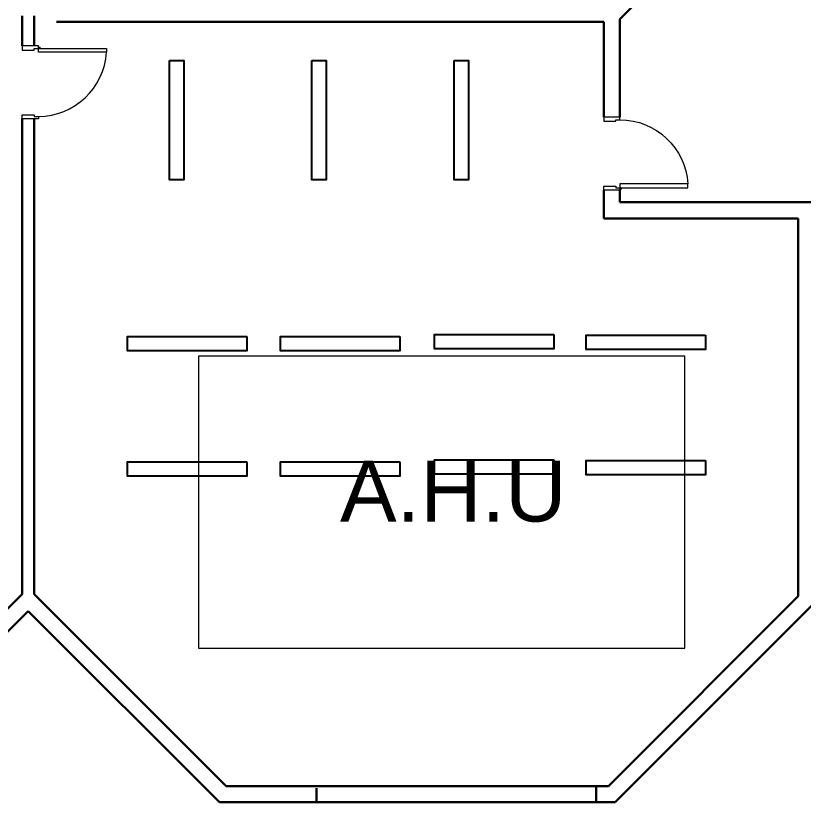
# Model space of a CAD drawing. Extents: x -15 to 31698, y 0 to 29135.
# Drawn here: x 46.05 to 55.76, y 329.3 to 339 of the extents above; entities that cross this region are included whole.
import ezdxf

# ---------------------------------------------------------------- set-up
doc = ezdxf.new("R2010")
doc.units = 0
doc.header["$LTSCALE"] = 0.15
doc.layers.get('0').update_dxf_attribs({"color": 252})
doc.layers.add('0 ARCH', color=252, linetype='Continuous')
doc.layers.add('0 lum', color=252, linetype='Continuous')
for name, color, linetype, lineweight in [('anal', 252, 'Continuous', 20), ('DOOR', 252, 'Continuous', 20), ('wall', 252, 'Continuous', 30)]:
    doc.layers.add(name, color=color, linetype=linetype, lineweight=lineweight)

# ---------------------------------------------------------------- blocks, each defined once
blk = doc.blocks.new('j')
at = {"color": 3, "elevation": 3.3221}
blk.add_lwpolyline([(-0.0878, 0.7364), (0.0878, 0.7364), (0.0878, -0.7364), (-0.0878, -0.7364)], close=True, dxfattribs=at)
blk = doc.blocks.new('D90')
at = {"layer": 'DOOR'}
for points in [[(0.03, 0.2), (0.03, 1.04), (0.0783, 1.04), (0.0783, 0.2)], [(0.03, 0.2), (0, 0.2), (0, 0), (0.05, 0), (0.05, 0.15), (0.03, 0.15)], [(0.87, 0.2), (0.9, 0.2), (0.9, 0), (0.85, 0), (0.85, 0.15), (0.87, 0.15)]]:
    blk.add_lwpolyline(points, close=True, dxfattribs=at)
blk.add_circle((0.02, 0.21), 0.01, dxfattribs=at)
blk.add_arc((0.0251, 0.1967), 0.8449, 0.22177, 86.38894, dxfattribs=at)
blk = doc.blocks.new('ARCH')
at = {"layer": 'anal'}
blk.add_lwpolyline([(54.3, 334.8), (48.3, 334.8), (48.3, 331.2), (54.3, 331.2)], close=True, dxfattribs=at)
at = {"layer": 'wall'}
for p, q in [((55.8, 341.2586), (53.5, 338.9586)), ((46.125, 338.6275), (46.125, 339)), ((46.275, 338.6275), (46.275, 339)), ((53.3, 338.925), (46.55, 338.925)), ((53.3, 337.7482), (53.3, 338.925)), ((53.5, 337.7482), (53.5, 338.9586)), ((46.125, 331.8664), (46.125, 337.7275)), ((46.275, 331.8664), (46.275, 337.7275)), ((53.3, 336.5), (53.3, 336.8482)), ((53.5, 336.7), (53.5, 336.8482)), ((55.9, 336.7), (53.5, 336.7)), ((55.7, 336.5), (53.3, 336.5)), ((55.7, 336.5), (55.7, 331.8414)), ((46.125, 331.8664), (43.7586, 329.5)), ((48.6414, 329.5), (46.275, 331.8664)), ((55.7, 331.8414), (53.3586, 329.5)), ((55.9, 331.7586), (53.4414, 329.3)), ((46.2, 331.6586), (43.8707, 329.3293)), ((48.5586, 329.3), (46.2, 331.6586)), ((48.6414, 329.5), (53.3586, 329.5)), ((53.2086, 329.5), (53.2086, 329.3)), ((49.7586, 329.475), (49.7586, 329.3)), ((53.4, 329.3), (48.5586, 329.3)), ((53.4414, 329.3), (48.6, 329.3))]:
    blk.add_line(p, q, dxfattribs=at)
at = {"layer": 'DOOR', "rotation": 270}
blk.add_blockref('D90', (46.125, 338.6275), dxfattribs=at)
at = {"layer": 'DOOR', "xscale": -1, "rotation": 270}
blk.add_blockref('D90', (53.3, 336.8482), dxfattribs=at)
at = {"layer": 'anal', "insert": (50.0471, 333.5118), "char_height": 0.75, "width": 4.8, "attachment_point": 1}
blk.add_mtext('{\\fArial|b0|i0|c0|p34;A.H.U}', dxfattribs=at)

msp = doc.modelspace()

# ---------------------------------------------------------------- block references
at = {"layer": '0 ARCH', "color": 2}
msp.add_blockref('ARCH', (0, 0), dxfattribs=at)
at = {"layer": '0 lum'}
for p in [(48.0312, 337.7125, 4), (49.7875, 337.7125, 4), (51.5438, 337.7125, 4)]:
    msp.add_blockref('j', p, dxfattribs=at)
at = {"layer": '0 lum', "rotation": 270}
for p in [(48.16, 334.9555, 4), (50.0471, 334.9555, 4), (51.9503, 334.9799, 4), (53.8202, 334.9718, 4), (48.16, 333.4109, 4), (50.0471, 333.4109, 4), (51.9503, 333.4354, 4), (53.8202, 333.4273, 4)]:
    msp.add_blockref('j', p, dxfattribs=at)

doc.saveas('drawing.dxf')
